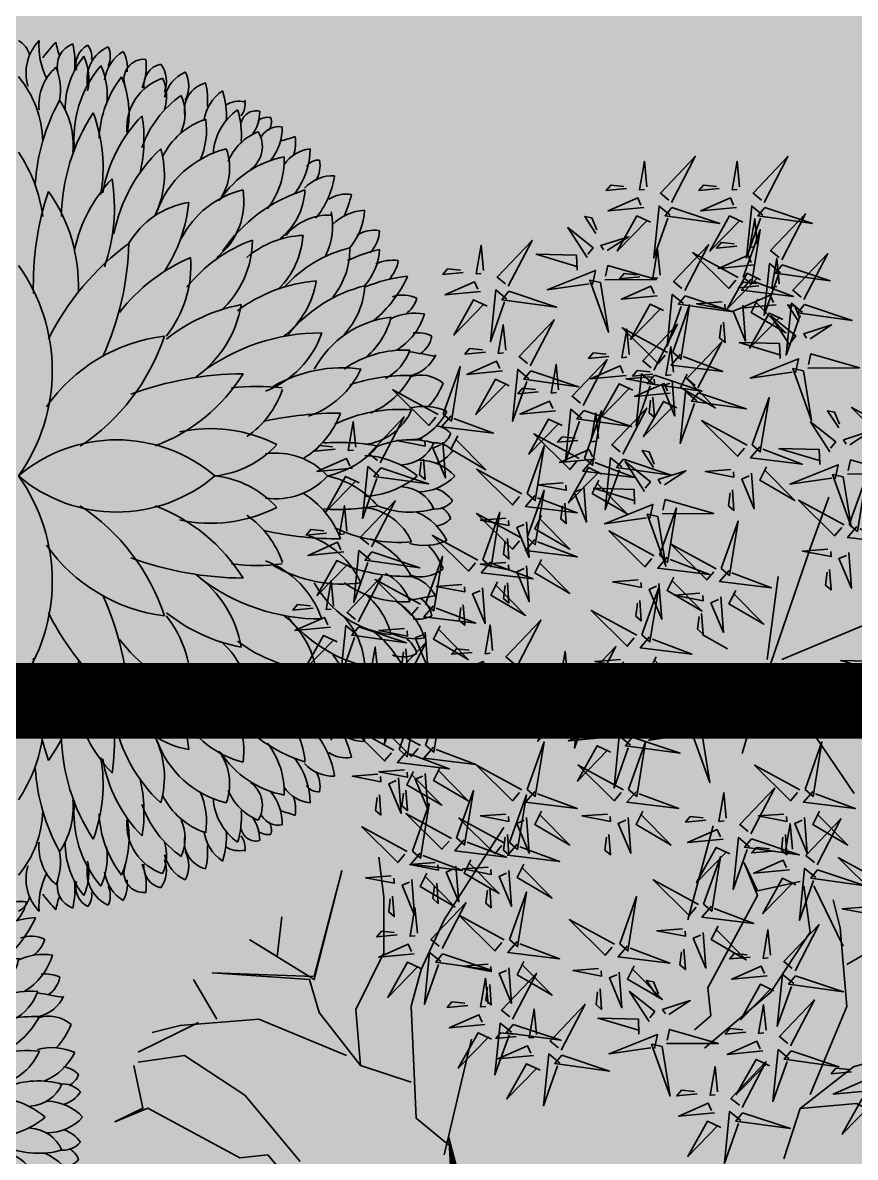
# Model space of a CAD drawing. Header units: millimetres. Extents: x 0 to 59560, y 0 to 21447.
# Drawn here: x 34889 to 35330, y 8940 to 9542 of the extents above; entities that cross this region are included whole.
import ezdxf

# ---------------------------------------------------------------- set-up
doc = ezdxf.new("R2010")
doc.units = ezdxf.units.MM
doc.header["$LTSCALE"] = 150
doc.linetypes.add('DASHED', pattern=[0.75, 0.5, -0.25])
doc.layers.add('ad-Landscape', color=7, linetype='Continuous', lineweight=35, true_color=0x007f00)
doc.layers.add('ad-Landscape 2', color=7, linetype='Continuous', lineweight=35, true_color=0x264c00)
doc.layers.add('ad-Secondary Roof', color=6, linetype='Continuous', true_color=0xff00ff)

# ---------------------------------------------------------------- blocks, each defined once
blk = doc.blocks.new('$ZCDB_AUDIT_GENERATED_84B5')
at = {"layer": 'ad-Landscape'}
blk.add_line((-124.2, -652.6), (-157.7, -842.3), dxfattribs=at)
for points in [[(-1334.9, 362.3), (-1315.1, 320.7), (-1424, 259.8), (-1327.8, 353.7)], [(-1289.2, 342), (-1299.8, 231.9), (-1259.3, 323.3), (-1282.1, 333.4)], [(-1230.9, 288.8), (-1236.9, 225.9), (-1219.6, 240.1), (-1223.8, 280.1)], [(-1166, 102), (-1215.3, 249.6), (-1191.8, 80.7), (-1166, 102)], [(-933.9, 115.6), (-983.2, 263.3), (-959.7, 94.3), (-933.9, 115.6)], [(-1150.2, 100.5), (-1008.3, 174), (-1121.8, 66), (-1143.1, 91.9)], [(-958.2, 110.1), (-929.8, 75.6), (-1090, 59.3), (-966.8, 103)], [(-1357.1, -48), (-1406.5, 99.6), (-1382.9, -69.3), (-1357.1, -48)], [(-1190.3, 96.4), (-1161.9, 61.9), (-1322.1, 45.7), (-1198.9, 89.3)], [(-979.9, 48.7), (-960.1, 7.1), (-1069.1, -53.8), (-972.8, 40.1)], [(-869.9, 38), (-791.3, 30.4), (-880, 15.2), (-878.5, 30.9)], [(-548.2, 43.3), (-554.2, -19.6), (-537, -5.4), (-541.1, 34.7)], [(-1341.4, -49.5), (-1199.5, 24), (-1312.9, -84), (-1334.3, -58.1)], [(-1212, 35.1), (-1192.2, -6.5), (-1301.2, -67.4), (-1204.9, 26.4)], [(-1166.4, 14.8), (-1176.9, -95.3), (-1136.4, -4), (-1159.3, 6.1)], [(-1102, 24.4), (-1023.4, 16.8), (-1112.1, 1.6), (-1110.6, 17.3)], [(-934.3, 28.4), (-944.8, -81.7), (-904.3, 9.6), (-927.2, 19.8)], [(-875.9, -24.9), (-881.9, -87.8), (-864.7, -73.6), (-868.8, -33.5)], [(-718.6, -144.5), (-752.5, -173.6), (-772, -13.7), (-725.8, -136)], [(-1381.4, -53.6), (-1353, -88.1), (-1513.2, -104.3), (-1390.1, -60.7)], [(-1108, -38.5), (-1114, -101.4), (-1096.8, -87.2), (-1100.9, -47.1)], [(-780.4, -124), (-821.5, -144.7), (-884.6, -37), (-788.8, -131.3)], [(-556.7, -87.7), (-536.9, -129.3), (-645.8, -190.1), (-549.6, -96.3)], [(-1403.2, -114.9), (-1383.3, -156.5), (-1492.3, -217.4), (-1396.1, -123.6)], [(-1357.5, -135.2), (-1368, -245.3), (-1327.6, -154), (-1350.4, -143.9)], [(-1293.1, -125.6), (-1214.5, -133.2), (-1303.2, -148.4), (-1301.7, -132.7)], [(-1143.7, -283.2), (-1143, -123.3), (-1099.9, -274), (-1132.7, -280.9)], [(-712.5, -168.7), (-565.9, -116.3), (-734.3, -143.3), (-712.5, -168.7)], [(-799.7, -170.1), (-910, -161.8), (-817.9, -200.4), (-808.2, -177.3)], [(-1299.1, -188.5), (-1305.1, -251.4), (-1287.9, -237.2), (-1292, -197.1)], [(-1053.9, -275.7), (-1010.7, -209.6), (-1038.4, -295.3), (-1051.6, -286.6)], [(-713.7, -184.4), (-637.3, -324.8), (-747.6, -213.6), (-722.2, -191.7)], [(-851.8, -229.5), (-914.8, -224.8), (-900.2, -241.7), (-860.3, -236.8)], [(-788.8, -234.2), (-794.8, -313), (-811.8, -224.6), (-796, -225.8)], [(-1152.3, -296.4), (-1306, -271.7), (-1145.4, -329.2), (-1152.3, -296.4)], [(-841.4, -403.5), (-875.3, -432.7), (-894.8, -272.8), (-848.7, -395.1)], [(-1158.7, -320.6), (-1114.9, -311.4), (-1174.8, -460.8), (-1156.4, -331.5)], [(-903.2, -383.1), (-944.4, -403.7), (-1007.5, -296), (-911.7, -390.3)], [(-1000.9, -310.2), (-948, -344.7), (-952.6, -322.9), (-990, -307.9)], [(-1075.2, -337.2), (-982.6, -397.6), (-1044.7, -319.4), (-1064.3, -334.9)], [(-1114.4, -368.3), (-1068.3, -370), (-1064.9, -494.8), (-1103.4, -366)], [(-835.4, -427.8), (-688.8, -375.4), (-857.2, -402.4), (-835.4, -427.8)], [(-922.6, -429.1), (-1032.9, -420.9), (-940.7, -459.5), (-931.1, -436.4)], [(-836.6, -443.5), (-760.1, -583.9), (-870.5, -472.6), (-845, -450.8)], [(-1179.6, -607.1), (-1229, -459.4), (-1205.5, -628.4), (-1179.6, -607.1)], [(-974.6, -488.6), (-1037.7, -483.9), (-1023.1, -500.8), (-983.1, -495.9)], [(-911.6, -493.3), (-917.6, -572.1), (-934.7, -483.7), (-918.9, -484.8)], [(-1163.9, -608.6), (-1022, -535), (-1135.5, -643.1), (-1156.8, -617.2)], [(-425.4, -669.4), (-466.6, -690.1), (-529.7, -582.4), (-433.9, -676.7)], [(-119.8, -578.6), (-100, -620.2), (-209, -681), (-112.7, -587.2)], [(8.2, -743.4), (-41.2, -595.8), (-17.7, -764.7), (8.2, -743.4)], [(-9.8, -589.2), (68.8, -596.8), (-19.9, -612), (-18.4, -596.3)], [(352.8, -669.4), (311.6, -690.1), (248.5, -582.4), (344.3, -676.7)], [(489.3, -669.4), (448.2, -690.1), (385.1, -582.4), (480.9, -676.7)], [(527.1, -597.7), (464.1, -593), (478.7, -609.9), (518.7, -605)], [(590.2, -602.4), (584.1, -681.2), (567.1, -592.8), (582.9, -593.9)], [(-1204, -612.6), (-1175.5, -647.1), (-1335.8, -663.4), (-1212.6, -619.7)], [(-1084.1, -757), (-1133.4, -609.4), (-1109.9, -778.4), (-1084.1, -757)], [(-827.8, -744.4), (-861.7, -773.6), (-881.2, -613.7), (-835.1, -736)], [(-527.4, -744.4), (-561.3, -773.6), (-580.8, -613.7), (-534.7, -736)], [(-74.2, -598.9), (-84.7, -708.9), (-44.2, -617.6), (-67, -607.5)], [(-889.6, -724), (-930.8, -744.6), (-993.8, -636.9), (-898.1, -731.2)], [(-589.2, -724), (-630.4, -744.6), (-693.5, -636.9), (-597.7, -731.2)], [(-357.5, -714.1), (-210.9, -661.7), (-379.3, -688.7), (-357.5, -714.1)], [(-15.8, -652.1), (-21.8, -715), (-4.6, -700.8), (-8.7, -660.7)], [(420.7, -714.1), (567.3, -661.7), (398.9, -688.7), (420.7, -714.1)], [(557.2, -714.1), (703.8, -661.7), (535.4, -688.7), (557.2, -714.1)], [(-1225.7, -674), (-1205.9, -715.6), (-1314.8, -776.5), (-1218.6, -682.6)], [(-1180, -694.3), (-1190.5, -804.4), (-1150.1, -713.1), (-1172.9, -702.9)], [(-1115.6, -684.7), (-1037, -692.3), (-1125.7, -707.5), (-1124.2, -691.8)], [(-1068.3, -758.6), (-926.4, -685), (-1039.9, -793.1), (-1061.2, -767.2)], [(23.9, -744.9), (165.8, -671.4), (52.3, -779.4), (31, -753.6)], [(346.4, -826.2), (312.4, -855.4), (293, -695.5), (339.1, -817.8)], [(-821.7, -768.6), (-675.1, -716.3), (-843.5, -743.3), (-821.7, -768.6)], [(-444.7, -715.5), (-555, -707.2), (-462.9, -745.8), (-453.2, -722.8)], [(-521.3, -768.6), (-374.8, -716.3), (-543.2, -743.3), (-521.3, -768.6)], [(-358.7, -729.9), (-282.3, -870.2), (-392.6, -759), (-367.2, -737.1)], [(284.5, -805.8), (243.4, -826.4), (180.3, -718.7), (276.1, -813.1)], [(333.5, -715.5), (223.2, -707.2), (315.3, -745.8), (325, -722.8)], [(470, -715.5), (359.7, -707.2), (451.8, -745.8), (461.5, -722.8)], [(419.5, -729.9), (495.9, -870.2), (385.6, -759), (411, -737.1)], [(556, -729.9), (632.4, -870.2), (522.1, -759), (547.5, -737.1)], [(-1108.4, -762.6), (-1079.9, -797.1), (-1240.2, -813.4), (-1117, -769.7)], [(-1121.6, -747.6), (-1127.7, -810.5), (-1110.4, -796.3), (-1114.5, -756.2)], [(-908.9, -770), (-1019.2, -761.8), (-927.1, -800.3), (-917.4, -777.3)], [(-608.6, -770), (-718.8, -761.8), (-626.7, -800.3), (-617.1, -777.3)], [(-496.8, -774.9), (-559.8, -770.2), (-545.3, -787.1), (-505.3, -782.2)], [(-433.8, -779.7), (-439.8, -858.4), (-456.8, -770), (-441.1, -771.2)], [(-16.2, -749), (12.3, -783.5), (-148, -799.7), (-24.8, -756.1)], [(281.4, -774.9), (218.4, -770.2), (232.9, -787.1), (272.9, -782.2)], [(344.4, -779.7), (338.4, -858.4), (321.4, -770), (337.1, -771.2)], [(417.9, -774.9), (354.9, -770.2), (369.5, -787.1), (409.4, -782.2)], [(480.9, -779.7), (474.9, -858.4), (457.9, -770), (473.7, -771.2)], [(-822.9, -784.4), (-746.5, -924.8), (-856.8, -813.5), (-831.4, -791.7)], [(-575.6, -887.6), (-616.8, -908.3), (-679.8, -800.6), (-584, -894.9)], [(-513.8, -908.1), (-547.7, -937.2), (-567.2, -777.3), (-521, -899.6)], [(-522.5, -784.4), (-446.1, -924.8), (-556.4, -813.5), (-531, -791.7)], [(352.4, -850.5), (499, -798.1), (330.6, -825.1), (352.4, -850.5)], [(-1130.1, -824), (-1110.3, -865.6), (-1219.3, -926.5), (-1123, -832.6)], [(-1020.1, -834.7), (-941.4, -842.3), (-1030.2, -857.5), (-1028.7, -841.8)], [(-961, -829.5), (-1024, -824.8), (-1009.5, -841.7), (-969.5, -836.8)], [(-898, -834.2), (-904, -913), (-921, -824.6), (-905.3, -825.7)], [(-865.6, -975.2), (-915, -827.6), (-891.5, -996.5), (-865.6, -975.2)], [(-660.6, -829.5), (-723.6, -824.8), (-709.1, -841.7), (-669.1, -836.8)], [(-597.6, -834.2), (-603.6, -913), (-620.7, -824.6), (-604.9, -825.7)], [(-37.9, -810.4), (-18.1, -852), (-127, -912.8), (-30.8, -819)], [(7.8, -830.7), (-2.8, -940.7), (37.7, -849.4), (14.9, -839.3)], [(72.2, -821), (150.8, -828.6), (62, -843.8), (63.5, -828.1)], [(-1084.5, -844.3), (-1095, -954.4), (-1054.5, -863.1), (-1077.3, -852.9)], [(-227.1, -1003.5), (-261, -1032.7), (-280.5, -872.8), (-234.3, -995)], [(265.2, -851.8), (154.9, -843.6), (247, -882.2), (256.7, -859.1)], [(209.8, -1003.5), (175.9, -1032.7), (156.4, -872.8), (202.6, -995)], [(351.2, -866.2), (427.7, -1006.6), (317.3, -895.4), (342.8, -873.5)], [(-1026.1, -897.6), (-1032.1, -960.5), (-1014.9, -946.3), (-1019, -906.2)], [(-849.9, -976.7), (-708, -903.2), (-821.4, -1011.2), (-842.8, -985.4)], [(-507.7, -932.3), (-361.1, -879.9), (-529.5, -906.9), (-507.7, -932.3)], [(-288.9, -983), (-330, -1003.7), (-393.1, -896), (-297.3, -990.3)], [(148, -983), (106.8, -1003.7), (43.8, -896), (139.5, -990.3)], [(66.1, -883.9), (60.1, -946.8), (77.4, -932.6), (73.3, -892.5)], [(213.1, -911.3), (150.1, -906.6), (164.7, -923.5), (204.7, -918.6)], [(276.1, -916), (270.1, -994.8), (253.1, -906.4), (268.9, -907.6)], [(-616.5, -1023.9), (-657.7, -1044.6), (-720.8, -936.9), (-625, -1031.2)], [(-594.9, -933.7), (-705.2, -925.4), (-613.1, -964), (-603.4, -940.9)], [(-554.7, -1044.4), (-588.6, -1073.6), (-608.1, -913.7), (-562, -1036)], [(-889.9, -980.8), (-861.5, -1015.3), (-1021.7, -1031.5), (-898.6, -987.9)], [(-508.9, -948), (-432.5, -1088.4), (-542.8, -977.2), (-517.4, -955.3)], [(-302.5, -1064.9), (-343.7, -1085.5), (-406.8, -977.8), (-311, -1072.1)], [(-240.7, -1085.3), (-274.6, -1114.5), (-294.1, -954.6), (-248, -1076.9)], [(-221, -1027.7), (-74.4, -975.4), (-242.8, -1002.3), (-221, -1027.7)], [(-60.1, -1097.9), (-109.5, -950.3), (-85.9, -1119.2), (-60.1, -1097.9)], [(215.9, -1027.7), (362.5, -975.4), (194.1, -1002.3), (215.9, -1027.7)], [(715.7, -974.6), (605.5, -966.3), (697.6, -1004.9), (707.3, -981.8)], [(-647, -993.1), (-710, -988.4), (-695.4, -1005.3), (-655.5, -1000.4)], [(-584, -997.8), (-590, -1076.6), (-607, -988.2), (-591.3, -989.4)], [(-548.6, -1068.6), (-402.1, -1016.3), (-570.5, -1043.2), (-548.6, -1068.6)], [(-911.7, -1042.2), (-891.9, -1083.8), (-1000.8, -1144.6), (-904.6, -1050.8)], [(-308.2, -1029.1), (-418.5, -1020.8), (-326.4, -1059.4), (-316.7, -1036.4)], [(-222.2, -1043.5), (-145.8, -1183.9), (-256.1, -1072.6), (-230.7, -1050.8)], [(-44.4, -1099.5), (97.5, -1025.9), (-15.9, -1134), (-37.3, -1108.1)], [(128.7, -1029.1), (18.4, -1020.8), (110.5, -1059.4), (120.2, -1036.4)], [(214.7, -1043.5), (291.1, -1183.9), (180.8, -1072.6), (206.2, -1050.8)], [(376.8, -1193.4), (327.4, -1045.8), (350.9, -1214.7), (376.8, -1193.4)], [(636.2, -1166.1), (586.8, -1018.5), (610.3, -1187.4), (636.2, -1166.1)], [(663.7, -1034), (600.7, -1029.3), (615.2, -1046.2), (655.2, -1041.3)], [(-866, -1062.5), (-876.5, -1172.5), (-836.1, -1081.2), (-858.9, -1071.1)], [(-801.6, -1052.8), (-723, -1060.4), (-811.7, -1075.7), (-810.2, -1059.9)], [(-635.9, -1070), (-746.1, -1061.7), (-654, -1100.3), (-644.4, -1077.3)], [(-549.8, -1084.4), (-473.4, -1224.8), (-583.8, -1113.5), (-558.3, -1091.7)], [(-360.3, -1088.6), (-423.3, -1083.8), (-408.7, -1100.8), (-368.8, -1095.8)], [(-297.3, -1093.3), (-303.3, -1172), (-320.3, -1083.6), (-304.5, -1084.8)], [(-234.6, -1109.5), (-88.1, -1057.2), (-256.5, -1084.1), (-234.6, -1109.5)], [(76.6, -1088.6), (13.6, -1083.8), (28.1, -1100.8), (68.1, -1095.8)], [(144.7, -1234.3), (95.3, -1086.7), (118.8, -1255.6), (144.7, -1234.3)], [(139.6, -1093.3), (133.6, -1172), (116.6, -1083.6), (132.3, -1084.8)], [(-807.6, -1115.7), (-813.6, -1178.6), (-796.4, -1164.4), (-800.5, -1124.4)], [(-321.9, -1110.9), (-432.1, -1102.7), (-340, -1141.2), (-330.3, -1118.2)], [(-84.4, -1103.5), (-56, -1138), (-216.2, -1154.2), (-93.1, -1110.6)], [(392.5, -1194.9), (534.4, -1121.4), (420.9, -1229.4), (399.6, -1203.5)], [(-687.9, -1129.5), (-751, -1124.7), (-736.4, -1141.7), (-696.4, -1136.8)], [(-624.9, -1134.2), (-630.9, -1213), (-648, -1124.6), (-632.2, -1125.7)], [(-235.8, -1125.3), (-159.4, -1265.7), (-269.7, -1154.4), (-244.3, -1132.6)], [(-373.9, -1170.4), (-436.9, -1165.7), (-422.4, -1182.6), (-382.4, -1177.7)], [(-310.9, -1175.1), (-316.9, -1253.9), (-334, -1165.5), (-318.2, -1166.6)], [(-106.2, -1164.9), (-86.3, -1206.5), (-195.3, -1267.4), (-99.1, -1173.5)], [(-60.5, -1185.2), (-71, -1295.3), (-30.6, -1204), (-53.4, -1193.8)], [(3.9, -1175.6), (82.5, -1183.2), (-6.2, -1198.4), (-4.7, -1182.7)], [(160.4, -1235.8), (302.3, -1162.3), (188.8, -1270.3), (167.5, -1244.4)], [(611.8, -1171.7), (640.3, -1206.2), (480.1, -1222.4), (603.2, -1178.8)], [(352.4, -1199), (380.9, -1233.5), (220.7, -1249.7), (343.8, -1206.1)], [(120.3, -1239.9), (148.8, -1274.4), (-11.4, -1290.6), (111.7, -1247)], [(-2.1, -1238.5), (-8.1, -1301.4), (9.1, -1287.1), (5, -1247.1)], [(330.7, -1260.4), (350.5, -1301.9), (241.6, -1362.8), (337.8, -1269)], [(590.1, -1233.1), (609.9, -1274.7), (501, -1335.5), (597.2, -1241.7)], [(635.8, -1253.4), (625.3, -1363.4), (665.7, -1272.1), (642.9, -1262)], [(376.4, -1280.6), (365.9, -1390.7), (406.3, -1299.4), (383.5, -1289.3)], [(440.8, -1271), (519.4, -1278.6), (430.7, -1293.8), (432.2, -1278.1)], [(98.6, -1301.3), (118.4, -1342.9), (9.5, -1403.7), (105.7, -1309.9)], [(144.3, -1321.5), (133.8, -1431.6), (174.2, -1340.3), (151.4, -1330.2)], [(208.7, -1311.9), (287.3, -1319.5), (198.6, -1334.7), (200.1, -1319)], [(694.2, -1306.6), (688.2, -1369.5), (705.4, -1355.3), (701.3, -1315.3)], [(434.8, -1333.9), (428.8, -1396.8), (446, -1382.6), (441.9, -1342.5)], [(202.7, -1374.8), (196.7, -1437.7), (213.9, -1423.5), (209.8, -1383.4)]]:
    blk.add_lwpolyline(points, dxfattribs=at)
at = {"layer": 'ad-Landscape 2'}
for p, q in [((43.5, 73), (278.2, 631.2)), ((-12.4, 39.5), (-247.1, 564.2)), ((-23.6, 61.9), (-370, 296.3)), ((390, 162.3), (546.4, 218.1)), ((32.3, 39.5), (390, 162.3)), ((43.5, 28.4), (300.5, 61.9)), ((-57.1, 6), (-247.1, -49.8)), ((-12.4, -16.3), (-113, -440.5)), ((77, -94.4), (121.7, -172.6)), ((-470.6, -139.1), (-761.2, -217.2))]:
    blk.add_line(p, q, dxfattribs=at)
for points in [[(-52.8, 429.4), (-9, 438.6), (-69, 289.1), (-50.5, 418.5)], [(455.6, 305.5), (421.7, 276.4), (402.2, 436.3), (448.3, 314)], [(617.5, 275.9), (618.2, 435.7), (661.3, 285.1), (628.5, 278.2)], [(747.2, 429.2), (823.6, 288.8), (713.3, 400), (738.7, 421.9)], [(-645.4, 388.3), (-569, 247.9), (-679.3, 359.1), (-653.9, 381)], [(-8.5, 381.7), (37.5, 380), (40.9, 255.2), (2.4, 384)], [(-720.5, 338.5), (-726.5, 259.7), (-743.5, 348.1), (-727.8, 346.9)], [(-606.2, 183.8), (-655.6, 331.4), (-632, 162.5), (-606.2, 183.8)], [(461.7, 281.3), (608.2, 333.7), (439.8, 306.7), (461.7, 281.3)], [(707.3, 283.4), (750.5, 349.5), (722.8, 263.8), (709.6, 272.4)], [(-363.6, 169.2), (-397.5, 140), (-417, 299.9), (-370.9, 177.6)], [(374.4, 279.9), (264.1, 288.2), (356.3, 249.6), (365.9, 272.6)], [(608.9, 262.7), (455.2, 287.4), (615.8, 229.9), (608.9, 262.7)], [(945.2, 153.2), (945.8, 313), (988.9, 162.4), (956.1, 155.5)], [(1141.3, 142.9), (1092, 290.5), (1115.5, 121.6), (1141.3, 142.9)], [(-590.5, 182.3), (-448.6, 255.9), (-562, 147.8), (-583.4, 173.7)], [(-425.4, 189.6), (-466.6, 169), (-529.7, 276.7), (-433.9, 182.4)], [(460.4, 265.6), (536.9, 125.2), (426.5, 236.4), (452, 258.3)], [(602.5, 238.5), (646.3, 247.7), (586.3, 98.2), (604.8, 227.6)], [(760.2, 248.9), (813.2, 214.4), (808.6, 236.2), (771.2, 251.2)], [(322.4, 220.5), (259.3, 225.2), (273.9, 208.3), (313.9, 213.2)], [(385.4, 215.7), (379.4, 137), (362.3, 225.4), (378.1, 224.2)], [(686, 221.8), (778.6, 161.5), (716.5, 239.7), (696.9, 224.1)], [(1035, 160.6), (1078.2, 226.8), (1050.5, 141.1), (1037.3, 149.7)], [(1157.1, 141.4), (1299, 214.9), (1185.5, 106.9), (1164.2, 132.8)], [(1264.2, 74.7), (1214.8, 222.3), (1238.4, 53.4), (1264.2, 74.7)], [(-918.2, 114.1), (-776.2, 187.7), (-889.7, 79.6), (-911, 105.5)], [(-630.5, 178.2), (-602.1, 143.7), (-762.3, 127.5), (-639.2, 171.1)], [(-357.5, 145), (-210.9, 197.3), (-379.3, 170.3), (-357.5, 145)], [(646.8, 190.8), (692.9, 189.1), (696.3, 64.3), (657.8, 193.1)], [(-444.7, 143.6), (-555, 151.8), (-462.9, 113.3), (-453.2, 136.3)], [(936.5, 139.9), (782.9, 164.7), (943.4, 107.2), (936.5, 139.9)], [(1279.9, 73.2), (1421.8, 146.8), (1308.4, 38.7), (1287, 64.6)], [(1441.7, 20.2), (1392.3, 167.8), (1415.9, -1.1), (1441.7, 20.2)], [(-652.3, 116.9), (-632.5, 75.3), (-741.4, 14.4), (-645.2, 108.2)], [(-510.6, -20.7), (-560, 126.9), (-536.5, -42), (-510.6, -20.7)], [(-542.2, 106.2), (-463.6, 98.6), (-552.3, 83.4), (-550.8, 99.1)], [(-358.7, 129.2), (-282.3, -11.2), (-392.6, 100.1), (-367.2, 121.9)], [(639.5, 26), (598.3, 5.3), (535.3, 113), (631, 18.7)], [(701.3, 5.5), (667.4, -23.6), (647.9, 136.3), (694, 14)], [(930.2, 115.8), (973.9, 125), (914, -24.5), (932.5, 104.9)], [(1117, 137.3), (1145.4, 102.8), (985.2, 86.6), (1108.4, 130.2)], [(1013.6, 99.1), (1106.3, 38.8), (1044.2, 116.9), (1024.6, 101.4)], [(1087.9, 126.1), (1140.9, 91.6), (1136.3, 113.5), (1098.9, 128.4)], [(1220.1, -21.7), (1186.2, -50.9), (1166.7, 109), (1212.8, -13.3)], [(-606.6, 96.6), (-617.1, -13.5), (-576.7, 77.8), (-599.5, 88)], [(-496.8, 84.1), (-559.8, 88.8), (-545.3, 71.9), (-505.3, 76.8)], [(-433.8, 79.4), (-439.8, 0.6), (-456.8, 89), (-441.1, 87.9)], [(974.5, 68.1), (1020.5, 66.3), (1023.9, -58.4), (985.4, 70.4)], [(1095.3, 76), (1115.1, 34.4), (1006.1, -26.5), (1102.4, 67.3)], [(1158.3, -1.3), (1117.1, -21.9), (1054.1, 85.8), (1149.8, -8.5)], [(1457.4, 18.7), (1599.3, 92.2), (1485.9, -15.8), (1464.5, 10)], [(-494.9, -22.2), (-353, 51.3), (-466.5, -56.7), (-487.8, -30.9)], [(319, -89.9), (285.1, -119.1), (265.6, 40.8), (311.8, -81.4)], [(1239.9, 69.2), (1268.3, 34.7), (1108.1, 18.4), (1231.3, 62.1)], [(1140.9, 55.7), (1130.4, -54.4), (1170.9, 36.9), (1148, 47)], [(1205.3, 65.3), (1283.9, 57.7), (1195.2, 42.5), (1196.7, 58.2)], [(257.2, -69.4), (216.1, -90.1), (153, 17.6), (248.8, -76.7)], [(707.4, -18.7), (854, 33.7), (685.6, 6.7), (707.4, -18.7)], [(1218.1, 7.8), (1238, -33.8), (1129, -94.7), (1225.2, -0.8)], [(1199.3, 2.4), (1193.3, -60.5), (1210.5, -46.3), (1206.4, -6.2)], [(1226.2, -46), (1372.8, 6.4), (1204.4, -20.6), (1226.2, -46)], [(1417.4, 14.6), (1445.8, -19.9), (1285.6, -36.1), (1408.7, 7.5)], [(-535, -26.3), (-506.5, -60.8), (-666.8, -77), (-543.6, -33.4)], [(-174.3, -160.5), (-173.7, -0.6), (-130.6, -151.3), (-163.4, -158.2)], [(620.2, -20.1), (509.9, -11.8), (602, -50.4), (611.7, -27.3)], [(706.2, -34.4), (782.6, -174.8), (672.3, -63.6), (697.7, -41.7)], [(1263.8, -12.5), (1253.3, -122.6), (1293.7, -31.3), (1270.9, -21.1)], [(1328.2, -2.9), (1406.8, -10.5), (1318.1, -25.7), (1319.6, -10)], [(325.1, -114.1), (471.7, -61.8), (303.3, -88.7), (325.1, -114.1)], [(868.3, -184.3), (818.9, -36.7), (842.4, -205.6), (868.3, -184.3)], [(1139, -47.3), (1028.7, -39.1), (1120.8, -77.6), (1130.5, -54.6)], [(1225, -61.7), (1301.4, -202.1), (1191.1, -90.8), (1216.5, -69)], [(1395.6, -46.8), (1415.5, -88.4), (1306.5, -149.2), (1402.7, -55.4)], [(1322.2, -65.8), (1316.2, -128.7), (1333.4, -114.5), (1329.3, -74.4)], [(1441.3, -67.1), (1430.8, -177.1), (1471.2, -85.8), (1448.4, -75.7)], [(1505.7, -57.4), (1584.3, -65), (1495.6, -80.2), (1497.1, -64.5)], [(-446.7, -98.3), (-368, -105.9), (-456.8, -121.2), (-455.3, -105.4)], [(-84.5, -153), (-41.3, -86.9), (-69, -172.5), (-82.2, -163.9)], [(568.1, -79.5), (505.1, -74.8), (519.6, -91.7), (559.6, -86.8)], [(631.1, -84.2), (625.1, -163), (608.1, -74.6), (623.8, -75.8)], [(1086.9, -106.8), (1023.9, -102.1), (1038.4, -119), (1078.4, -114.1)], [(1168.6, -225.3), (1119.3, -77.6), (1142.8, -246.6), (1168.6, -225.3)], [(1149.9, -111.5), (1143.9, -190.3), (1126.9, -101.9), (1142.6, -103)], [(-511, -108), (-521.6, -218), (-481.1, -126.7), (-503.9, -116.6)], [(237.9, -115.5), (127.6, -107.2), (219.7, -145.8), (229.4, -122.8)], [(323.9, -129.9), (400.4, -270.3), (290, -159), (315.4, -137.2)], [(494.6, -296.8), (495.3, -137), (538.4, -287.6), (505.6, -294.5)], [(926.2, -219.4), (885, -240.1), (822, -132.4), (917.7, -226.7)], [(884, -185.9), (1025.9, -112.3), (912.4, -220.4), (891.1, -194.5)], [(988, -239.9), (954.1, -269), (934.6, -109.2), (980.8, -231.4)], [(1441.7, -266.2), (1392.3, -118.6), (1415.9, -287.5), (1441.7, -266.2)], [(1499.7, -120.3), (1493.7, -183.2), (1510.9, -169), (1506.8, -128.9)], [(-452.7, -161.2), (-458.7, -224.1), (-441.4, -209.9), (-445.5, -169.8)], [(-183, -173.7), (-336.7, -149), (-176.1, -206.5), (-183, -173.7)], [(185.8, -175), (122.8, -170.2), (137.4, -187.2), (177.4, -182.3)], [(298.2, -260.3), (257, -281), (193.9, -173.3), (289.7, -267.6)], [(248.8, -179.7), (242.8, -258.4), (225.8, -170), (241.6, -171.2)], [(360, -280.8), (326.1, -310), (306.6, -150.1), (352.7, -272.3)], [(922.9, -320.7), (873.5, -173.1), (897.1, -342), (922.9, -320.7)], [(1184.4, -226.8), (1326.3, -153.2), (1212.8, -261.3), (1191.5, -235.4)], [(-189.3, -197.8), (-145.6, -188.6), (-205.5, -338.1), (-187, -208.8)], [(-105.9, -214.5), (-13.2, -274.9), (-75.4, -196.7), (-94.9, -212.2)], [(-31.6, -187.5), (21.3, -222), (16.7, -200.1), (-20.7, -185.2)], [(114.3, -335.4), (80.4, -364.5), (60.9, -204.6), (107, -326.9)], [(843.9, -189.9), (872.4, -224.4), (712.1, -240.6), (835.3, -197)], [(1457.4, -267.7), (1599.3, -194.1), (1485.9, -302.2), (1464.5, -276.3)], [(-363.6, -376.3), (-397.5, -405.4), (-417, -245.5), (-370.9, -367.8)], [(-196.6, -388.9), (-246, -241.3), (-222.5, -410.2), (-196.6, -388.9)], [(-145, -245.6), (-99, -247.3), (-95.6, -372), (-134.1, -243.3)], [(52.5, -314.9), (11.3, -335.6), (-51.8, -227.9), (44, -322.2)], [(584.4, -289.3), (627.6, -223.2), (600, -308.9), (586.7, -300.3)], [(994.1, -264.1), (1140.7, -211.8), (972.3, -238.7), (994.1, -264.1)], [(1144.3, -230.8), (1172.7, -265.3), (1012.5, -281.6), (1135.7, -237.9)], [(-425.4, -355.8), (-466.6, -376.5), (-529.7, -268.8), (-433.9, -363.1)], [(366.1, -305), (512.7, -252.7), (344.3, -279.6), (366.1, -305)], [(663.5, -416.2), (614.1, -268.5), (637.6, -437.5), (663.5, -416.2)], [(822.2, -251.3), (842, -292.9), (733.1, -353.8), (829.3, -259.9)], [(906.9, -265.5), (796.6, -257.2), (888.7, -295.8), (898.4, -272.8)], [(867.9, -271.6), (857.4, -381.7), (897.8, -290.4), (875, -280.2)], [(932.3, -262), (1010.9, -269.6), (922.2, -284.8), (923.7, -269.1)], [(938.6, -322.2), (1080.5, -248.7), (967.1, -356.7), (945.7, -330.8)], [(992.9, -279.9), (1069.3, -420.3), (959, -309), (984.4, -287.2)], [(1417.4, -271.7), (1445.8, -306.2), (1285.6, -322.5), (1408.7, -278.8)], [(120.3, -359.6), (266.9, -307.2), (98.5, -334.2), (120.3, -359.6)], [(278.8, -306.4), (168.6, -298.1), (260.7, -336.7), (270.4, -313.7)], [(486, -310), (332.3, -285.3), (492.9, -342.8), (486, -310)], [(1122.6, -292.2), (1142.4, -333.8), (1033.4, -394.7), (1129.7, -300.8)], [(1168.2, -312.5), (1157.7, -422.6), (1198.2, -331.3), (1175.3, -321.1)], [(1218.2, -474.1), (1218.9, -314.2), (1262, -464.9), (1229.2, -471.8)], [(1232.6, -302.9), (1311.2, -310.5), (1222.5, -325.7), (1224, -310)], [(-357.5, -400.5), (-210.9, -348.1), (-379.3, -375.1), (-357.5, -400.5)], [(-180.9, -390.4), (-39, -316.9), (-152.5, -424.9), (-173.8, -399)], [(364.9, -320.8), (441.3, -461.2), (331, -349.9), (356.4, -328.1)], [(479.7, -334.2), (523.4, -325), (463.5, -474.5), (482, -345.1)], [(563.1, -350.9), (655.8, -411.2), (593.6, -333), (574, -348.6)], [(637.4, -323.8), (690.3, -358.3), (685.7, -336.5), (648.3, -321.5)], [(679.2, -417.7), (821.1, -344.1), (707.7, -452.2), (686.3, -426.3)], [(898.6, -326.3), (927, -360.8), (766.8, -377), (889.9, -333.4)], [(854.8, -325), (791.8, -320.2), (806.4, -337.2), (846.3, -332.2)], [(917.8, -329.7), (911.8, -408.4), (894.8, -320), (910.5, -321.2)], [(926.3, -324.9), (920.3, -387.8), (937.5, -373.5), (933.4, -333.5)], [(1395.6, -333.1), (1415.5, -374.7), (1306.5, -435.6), (1402.7, -341.7)], [(1505.7, -343.8), (1584.3, -351.4), (1495.6, -366.6), (1497.1, -350.9)], [(-73.8, -511.6), (-123.1, -364), (-99.6, -532.9), (-73.8, -511.6)], [(33.1, -361), (-77.2, -352.7), (14.9, -391.3), (24.6, -368.2)], [(119.1, -375.3), (195.6, -515.7), (85.2, -404.5), (110.7, -382.6)], [(226.8, -365.9), (163.8, -361.1), (178.3, -378.1), (218.3, -373.2)], [(289.8, -370.6), (283.8, -449.3), (266.8, -360.9), (282.5, -362.1)], [(524, -381.9), (570, -383.6), (573.4, -508.4), (534.9, -379.6)], [(660.4, -512.6), (626.5, -541.8), (607, -381.9), (653.1, -504.2)], [(1226.6, -365.8), (1220.6, -428.7), (1237.8, -414.5), (1233.7, -374.4)], [(1441.3, -353.4), (1430.8, -463.5), (1471.2, -372.2), (1448.4, -362)], [(-444.7, -401.9), (-555, -393.6), (-462.9, -432.2), (-453.2, -409.1)], [(-358.7, -416.2), (-282.3, -556.6), (-392.6, -445.4), (-367.2, -423.5)], [(-221, -394.5), (-192.5, -429), (-352.8, -445.2), (-229.6, -401.6)], [(-19, -420.4), (-82, -415.7), (-67.4, -432.6), (-27.4, -427.7)], [(44, -425.1), (38, -503.9), (21, -415.5), (36.8, -416.7)], [(598.6, -492.1), (557.4, -512.8), (494.3, -405.1), (590.1, -499.4)], [(813.7, -538.9), (764.3, -391.3), (787.8, -560.2), (813.7, -538.9)], [(876.8, -387.7), (896.6, -429.3), (787.7, -490.1), (883.9, -396.3)], [(922.5, -407.9), (912, -518), (952.4, -426.7), (929.6, -416.6)], [(986.9, -398.3), (1065.5, -405.9), (976.8, -421.1), (978.3, -405.4)], [(1308, -466.6), (1351.2, -400.5), (1323.6, -486.2), (1310.3, -477.5)], [(1499.7, -406.7), (1493.7, -469.6), (1510.9, -455.4), (1506.8, -415.3)], [(-242.7, -455.8), (-222.9, -497.4), (-331.8, -558.3), (-235.6, -464.5)], [(-58, -513.1), (83.9, -439.6), (-29.6, -547.6), (-50.9, -521.7)], [(639.2, -421.7), (667.6, -456.2), (507.4, -472.5), (630.5, -428.8)], [(-496.8, -461.3), (-559.8, -456.6), (-545.3, -473.5), (-505.3, -468.6)], [(-433.8, -466), (-439.8, -544.8), (-456.8, -456.4), (-441.1, -457.6)], [(-197, -476.1), (-207.5, -586.2), (-167.1, -494.9), (-189.9, -484.8)], [(-132.6, -466.5), (-54, -474.1), (-142.8, -489.3), (-141.3, -473.6)], [(617.4, -483.1), (637.2, -524.7), (528.3, -585.6), (624.5, -491.7)], [(666.4, -536.8), (813, -484.5), (644.6, -511.4), (666.4, -536.8)], [(829.4, -540.4), (971.3, -466.8), (857.8, -574.9), (836.5, -549)], [(980.9, -461.2), (974.9, -524.1), (992.1, -509.9), (988, -469.8)], [(1209.6, -487.3), (1055.9, -462.6), (1216.5, -520.1), (1209.6, -487.3)], [(-98.1, -517.2), (-69.7, -551.7), (-229.9, -567.9), (-106.7, -524.3)], [(663.1, -503.4), (652.6, -613.5), (693, -522.2), (670.2, -512)], [(727.5, -493.8), (806.1, -501.4), (717.4, -516.6), (718.9, -500.9)], [(1203.3, -511.5), (1247, -502.3), (1187.1, -651.7), (1205.5, -522.4)], [(1286.7, -528.1), (1379.3, -588.5), (1317.2, -510.3), (1297.6, -525.8)], [(1361, -501.1), (1413.9, -535.6), (1409.3, -513.8), (1371.9, -498.8)], [(-363.6, -689.9), (-397.5, -719), (-417, -559.2), (-370.9, -681.4)], [(-138.6, -529.4), (-144.7, -592.3), (-127.4, -578.1), (-131.5, -538)], [(414.6, -689.9), (380.7, -719), (361.2, -559.2), (407.3, -681.4)], [(579.2, -538.2), (468.9, -529.9), (561.1, -568.5), (570.7, -545.5)], [(551.1, -689.9), (517.2, -719), (497.7, -559.2), (543.9, -681.4)], [(665.2, -552.6), (741.7, -693), (631.3, -581.7), (656.8, -559.9)], [(789.3, -544.5), (817.8, -578.9), (657.5, -595.2), (780.7, -551.6)], [(721.5, -556.7), (715.5, -619.6), (732.7, -605.4), (728.6, -565.3)], [(936.5, -702.5), (887.2, -554.9), (910.7, -723.8), (936.5, -702.5)], [(1247.5, -559.2), (1293.6, -560.9), (1297, -685.7), (1258.5, -556.9)], [(767.6, -605.8), (787.4, -647.4), (678.5, -708.3), (774.7, -614.5)], [(813.3, -626.1), (802.7, -736.2), (843.2, -644.9), (820.4, -634.7)], [(877.7, -616.5), (956.3, -624.1), (867.5, -639.3), (869, -623.6)], [(952.3, -704), (1094.2, -630.5), (980.7, -738.5), (959.4, -712.7)], [(1182.3, -770.7), (1132.9, -623.1), (1156.5, -792), (1182.3, -770.7)], [(871.6, -679.4), (865.6, -742.3), (882.9, -728.1), (878.8, -688)], [(1198, -772.2), (1339.9, -698.7), (1226.5, -806.7), (1205.1, -780.8)], [(912.2, -708.1), (940.6, -742.6), (780.4, -758.8), (903.6, -715.2)], [(890.5, -769.5), (910.3, -811.1), (801.3, -871.9), (897.6, -778.1)], [(936.1, -789.8), (925.6, -899.8), (966.1, -808.5), (943.2, -798.4)], [(1000.5, -780.1), (1079.1, -787.7), (990.4, -802.9), (991.9, -787.2)], [(1158, -776.3), (1186.4, -810.8), (1026.2, -827), (1149.3, -783.4)], [(735.1, -928.5), (693.9, -949.2), (630.8, -841.5), (726.6, -935.8)], [(796.9, -949), (763, -978.1), (743.5, -818.2), (789.6, -940.5)], [(1136.2, -837.6), (1156, -879.2), (1047.1, -940.1), (1143.3, -846.3)], [(994.5, -843), (988.5, -905.9), (1005.7, -891.7), (1001.6, -851.6)], [(1181.9, -857.9), (1171.4, -968), (1211.8, -876.7), (1189, -866.6)], [(1246.3, -848.3), (1324.9, -855.9), (1236.2, -871.1), (1237.7, -855.4)], [(1240.3, -911.2), (1234.3, -974.1), (1251.5, -959.9), (1247.4, -919.8)], [(803, -973.2), (949.5, -920.8), (781.1, -947.8), (803, -973.2)], [(801.8, -988.9), (878.2, -1129.3), (767.9, -1018.1), (793.3, -996.2)], [(726.7, -1038.7), (720.7, -1117.5), (703.7, -1029.1), (719.4, -1030.3)], [(651.9, -1167.6), (793.8, -1094.1), (680.3, -1202.1), (659, -1176.3)], [(700.2, -1243.7), (778.8, -1251.3), (690.1, -1266.6), (691.6, -1250.8)]]:
    blk.add_lwpolyline(points, dxfattribs=at)
blk = doc.blocks.new('$ZCDB_AUDIT_GENERATED_8766')
at = {"layer": 'ad-Landscape'}
for centre, radius, start, end in [((-0.266, 4.046), 0.225, 130.8443, 173.759), ((-0.491, 4.017), 0.214, 30.4156, 68.83), ((-0.096, 4.063), 0.227, 130.9335, 187.2728), ((-0.414, 3.981), 0.305, 17.0973, 56.395), ((0.323, 3.905), 0.477, 132.7387, 179.5624), ((-0.641, 3.924), 0.342, 140.1793, 198.6746), ((-1.18, 3.454), 0.743, 47.0323, 68.1406), ((-0.143, 3.955), 0.535, 155.1905, 195.2068), ((-0.906, 3.641), 0.606, 24.0272, 62.7305), ((-1.053, 3.888), 0.343, 154.8223, 186.1053), ((-1.415, 3.77), 0.269, 35.0422, 78.9599), ((5.866, 2.673), 7.168, 168.7597, 170.8333), ((-1.327, 3.744), 0.358, 14.3796, 65.6782), ((0.485, 3.825), 0.838, 164.1327, 202.2774), ((-0.466, 3.725), 0.359, 3.0513, 66.2944), ((-1.452, 3.751), 0.311, 153.8191, 198.7871), ((-1.821, 3.599), 0.302, 36.3212, 72.6008), ((-1.034, 3.87), 0.552, 170.4856, 205.4529), ((-1.759, 3.363), 0.625, 31.2577, 73.0883), ((0.672, 3.334), 0.873, 140.3941, 176.9962), ((-2.444, 2.7), 1.205, 39.6176, 65.5256), ((-0.466, 3.951), 1.488, 185.9725, 202.7074), ((-0.211, 3.764), 1.016, 176.9811, 215.1502), ((-1.383, 3.356), 0.488, 27.4375, 71.1826), ((0.785, 3.797), 1.765, 178.7548, 198.6115), ((-1.37, 3.11), 0.824, 23.2196, 61.7797), ((0.81, 3.717), 1.458, 175.3381, 205.5558), ((-0.873, 3.314), 0.57, 6.6723, 66.2687), ((-1.692, 3.651), 0.41, 172.3277, 203.6108), ((-2.158, 3.355), 0.356, 46.8629, 80.3692), ((-1.724, 2.922), 0.735, 40.3866, 76.092), ((-0.579, 3.745), 0.974, 186.4669, 241.6556), ((-2.106, 3.468), 0.289, 169.0778, 214.6406), ((-2.403, 3.194), 0.329, 46.2451, 87.6854), ((-2.239, 2.943), 0.581, 48.3364, 86.6749), ((-0.915, 3.796), 1.32, 191.9389, 206.2186), ((1.74, 3.125), 2.067, 169.3214, 184.0479), ((-0.876, 2.829), 0.895, 11.9619, 49.2113), ((-2.622, 2.757), 0.621, 49.7759, 86.9333), ((-2.128, 3.396), 0.461, 182.3648, 225.5832), ((-0.488, 3.723), 1.408, 194.0868, 230.7518), ((-1.896, 2.617), 0.764, 47.3855, 86.8116), ((0.295, 3.161), 1.349, 172.2305, 210.013), ((-1.405, 2.554), 0.868, 18.6878, 65.2839), ((-2.458, 3.195), 0.289, 169.0778, 214.6406), ((-3.046, 2.005), 1.281, 66.1435, 76.2848), ((-1.014, 3.524), 1.242, 193.527, 228.3981), ((-2.208, 2.504), 0.73, 50.8151, 91.0506), ((2.889, 3.142), 3.502, 179.9824, 192.0052), ((-0.914, 2.323), 0.874, 31.4049, 69.8192), ((-3.055, 2.232), 0.863, 51.0238, 81.3872), ((-2.554, 3.07), 0.372, 177.6019, 227.961), ((-2.436, 2.424), 0.643, 63.0761, 102.3855), ((-1.999, 3.032), 0.544, 178.2486, 230.6804), ((0.453, 2.514), 0.676, 132.165, 188.6083), ((-3.025, 2.67), 0.274, 57.9754, 101.2662), ((-2.929, 2.933), 0.15, 177.4703, 233.8096), ((-0.442, 3.021), 1.463, 184.5397, 217.072), ((-2.026, 2.069), 0.846, 38.4928, 81.4291), ((0.542, 2.951), 1.936, 179.7315, 217.4115), ((-1.697, 2.079), 0.932, 21.0147, 71.0085), ((-2.833, 2.887), 0.356, 186.207, 235.7181), ((-3.205, 2.09), 0.759, 53.8433, 88.585), ((-2.813, 2.152), 0.645, 39.1564, 87.7817), ((-1.329, 3.259), 1.53, 197.5905, 235.7456), ((-2.402, 1.959), 0.821, 45.1229, 85.9267), ((-1.447, 2.814), 0.898, 182.3009, 220.5076), ((-3.255, 2.307), 0.399, 70.941, 97.7273), ((-4.711, 2.181), 1.496, 14.5537, 20.4136), ((-3.218, 2.537), 0.186, 168.2362, 240.9945), ((-3.387, 2.087), 0.488, 50.8294, 91.5989), ((-2.167, 2.776), 0.96, 190.8581, 236.5506), ((-3.088, 1.801), 0.795, 52.4719, 91.5519), ((1.11, 2.329), 1.983, 172.8697, 187.1303), ((-1.144, 1.7), 0.928, 34.9166, 71.0505), ((-3.325, 2.438), 0.17, 170.7137, 216.2765), ((-3.454, 2.302), 0.168, 59.8902, 103.1809), ((0.973, 1.875), 1.434, 153.1598, 192.1138), ((-0.947, 1.818), 0.953, 6.2214, 47.7369), ((-3.41, 2.32), 0.148, 166.0967, 261.703), ((-3.547, 1.977), 0.379, 53.8191, 90.9542), ((-3.21, 2.109), 0.273, 35.3989, 122.1552), ((-2.867, 2.536), 0.525, 201.8257, 248.0281), ((-3.623, 2.031), 0.183, 51.1425, 102.0713), ((-2.301, 1.358), 0.927, 41.7393, 89.8284), ((-0.957, 2.767), 1.425, 199.7331, 231.7721), ((-3.413, 2.155), 0.239, 166.7548, 212.3176), ((-3.324, 1.386), 0.793, 85.5663, 108.0123), ((-3.104, 2.475), 0.573, 215.7635, 266.3734), ((-2.675, 1.508), 0.695, 38.2825, 99.3433), ((-1.894, 2.412), 0.921, 193.6684, 242.8823), ((-1.856, 1.09), 1.102, 36.0391, 80.2682), ((-0.013, 2.499), 1.688, 191.0285, 218.5633), ((-1.892, 0.74), 1.708, 20.4746, 58.3718), ((2.262, 2.222), 3.258, 180.4864, 200.1425), ((-3.508, 1.218), 0.814, 86.7638, 107.5222), ((-3.394, 2.243), 0.437, 214.7848, 261.073), ((-3.002, 1.519), 0.544, 53.779, 109.798), ((-2.259, 2.257), 0.955, 193.7428, 250.7401), ((1.124, 0.963), 1.476, 139.5678, 220.4322), ((-3.646, 0.97), 0.879, 87.0026, 102.0734), ((-3.566, 1.894), 0.271, 193.6546, 282.449), ((-3.37, 1.133), 0.705, 65.6035, 98.753), ((-2.789, 2.062), 0.727, 198.6708, 243.797), ((-3.799, 1.387), 0.279, 60.3623, 119.6377), ((-2.813, 0.17), 1.503, 56.8668, 84.3747), ((-1.841, 1.801), 0.836, 189.3048, 239.3197), ((-2.053, 0.575), 1.111, 51.6498, 93.9516), ((-0.504, 2.388), 1.772, 203.4099, 232.0446), ((-3.602, 1.788), 0.37, 205.3637, 256.0362), ((-3.531, 1.186), 0.443, 66.5632, 113.4368), ((-2.872, 2.169), 1.015, 214.6416, 251.0624), ((-3.843, 1.163), 0.285, 68.3546, 126.7162), ((-3.699, 1.02), 0.428, 72.4107, 114.4025), ((-3.806, 1.439), 0.213, 192.8534, 276.0686), ((-3.393, 1.57), 0.508, 198.3657, 274.3629), ((-2.935, 0.536), 0.892, 63.9188, 106.3599), ((-2.07, 2.438), 1.53, 223.1553, 259.12), ((0.278, 1.632), 1.654, 187.071, 234.8541), ((-2.005, -0.521), 2.052, 33.3645, 71.7788), ((-3.867, 1.227), 0.193, 174.1867, 290.596), ((-3.99, 0.707), 0.544, 67.6458, 97.2834), ((-3.278, -0.198), 1.427, 76.9569, 99.2549), ((-2.521, 2.218), 1.411, 225.5947, 260.3414), ((-3.983, 0.753), 0.314, 81.5933, 119.1651), ((-3.806, 1.227), 0.386, 211.1509, 261.8872), ((-3.529, 0.17), 0.914, 78.0173, 113.3144), ((-3.242, 1.855), 1.065, 232.5105, 267.2521), ((-0.182, 2.617), 2.589, 216.3709, 243.6204), ((-2.355, -1.807), 2.891, 65.6741, 88.2579), ((-4.09, 0.665), 0.235, 66.9546, 113.0454), ((-2.612, -0.83), 1.771, 71.0687, 99.21), ((-1.914, 1.938), 1.415, 226.1223, 258.1088), ((-3.864, 1.022), 0.348, 203.9184, 280.7874), ((-3.715, 0.193), 0.678, 81.5557, 114.7052), ((-3.288, 1.64), 1.093, 229.5217, 276.1719), ((-3.006, -0.698), 1.529, 80.073, 110.392), ((-4.09, 0.554), 0.166, 79.3544, 130.2832), ((-4.007, 0.779), 0.214, 207.1935, 284.6897), ((-3.868, 0.167), 0.526, 77.3912, 114.963), ((-2.506, 2.298), 1.873, 236.553, 269.3505), ((-4.021, -0.331), 0.887, 85.5415, 102.4704), ((-3.58, 1.265), 0.803, 230.6141, 270.7898), ((-1.853, -0.999), 1.59, 87.8069, 125.3426), ((-3.99, 0.621), 0.238, 201.2281, 283.0029), ((-3.234, -0.221), 0.76, 84.1206, 124.2254), ((-3.761, -0.151), 0.567, 79.894, 113.0436)]:
    blk.add_arc(centre, radius, start, end, dxfattribs=at)
at = {"layer": 'ad-Landscape 2'}
for centre, radius, start, end in [((-0.323, 3.905), 0.477, 0.4376, 47.2613), ((0.414, 3.981), 0.305, 123.605, 162.9027), ((0.096, 4.063), 0.227, 352.7272, 49.0665), ((0.491, 4.017), 0.214, 111.17, 149.5844), ((0.266, 4.046), 0.225, 6.241, 49.1557), ((0.906, 3.641), 0.606, 117.2695, 155.9728), ((0.143, 3.955), 0.535, 344.7932, 24.8095), ((1.18, 3.454), 0.743, 111.8594, 132.9677), ((0.641, 3.924), 0.342, 341.3254, 39.8207), ((0.466, 3.725), 0.359, 113.7056, 176.9487), ((-0.485, 3.825), 0.838, 337.7226, 15.8673), ((1.327, 3.744), 0.358, 114.3218, 165.6204), ((-5.866, 2.673), 7.168, 9.1667, 11.2403), ((1.415, 3.77), 0.269, 101.0401, 144.9578), ((1.053, 3.888), 0.343, 353.8947, 25.1777), ((-0.672, 3.334), 0.873, 3.0038, 39.6059), ((1.759, 3.363), 0.625, 106.9117, 148.7423), ((1.034, 3.87), 0.552, 334.5471, 9.5144), ((1.821, 3.599), 0.302, 107.3992, 143.6788), ((1.452, 3.751), 0.311, 341.2129, 26.1809), ((0.873, 3.314), 0.57, 113.7313, 173.3277), ((-0.81, 3.717), 1.458, 334.4442, 4.6619), ((1.37, 3.11), 0.824, 118.2203, 156.7804), ((-0.785, 3.797), 1.765, 341.3885, 1.2452), ((1.383, 3.356), 0.488, 108.8174, 152.5625), ((0.211, 3.764), 1.016, 324.8498, 3.0189), ((2.444, 2.7), 1.205, 114.4744, 140.3824), ((0.466, 3.951), 1.488, 337.2926, 354.0275), ((2.158, 3.355), 0.356, 99.6308, 133.1371), ((1.692, 3.651), 0.41, 336.3892, 7.6723), ((0.579, 3.745), 0.974, 298.3444, 353.5331), ((1.724, 2.922), 0.735, 103.908, 139.6134), ((0.876, 2.829), 0.895, 130.7887, 168.0381), ((-1.74, 3.125), 2.067, 355.9521, 10.6786), ((2.239, 2.943), 0.581, 93.3251, 131.6636), ((0.915, 3.796), 1.32, 333.7814, 348.0611), ((2.403, 3.194), 0.329, 92.3146, 133.7549), ((2.106, 3.468), 0.289, 325.3594, 10.9222), ((1.405, 2.554), 0.868, 114.7161, 161.3122), ((-0.295, 3.161), 1.349, 329.987, 7.7695), ((0.488, 3.723), 1.408, 309.2482, 345.9132), ((1.896, 2.617), 0.764, 93.1884, 132.6145), ((2.622, 2.757), 0.621, 93.0667, 130.2241), ((2.128, 3.396), 0.461, 314.4168, 357.6352), ((2.208, 2.504), 0.73, 88.9494, 129.1849), ((1.014, 3.524), 1.242, 311.6019, 346.473), ((3.046, 2.005), 1.281, 103.7152, 113.8565), ((2.458, 3.195), 0.289, 325.3594, 10.9222), ((0.914, 2.323), 0.874, 110.1808, 148.5951), ((-2.889, 3.142), 3.502, 347.9948, 0.0176), ((-0.453, 2.514), 0.676, 351.3917, 47.835), ((2.436, 2.424), 0.643, 77.6145, 116.9239), ((1.999, 3.032), 0.544, 309.3196, 1.7514), ((3.055, 2.232), 0.863, 98.6128, 128.9762), ((2.554, 3.07), 0.372, 312.039, 2.3981), ((1.697, 2.079), 0.932, 108.9915, 158.9853), ((-0.542, 2.951), 1.936, 322.5885, 0.2685), ((2.026, 2.069), 0.846, 98.5709, 141.5072), ((0.442, 3.021), 1.463, 322.928, 355.4603), ((3.025, 2.67), 0.274, 78.7338, 122.0246), ((2.929, 2.933), 0.15, 306.1904, 2.5297), ((2.402, 1.959), 0.821, 94.0733, 134.8771), ((1.447, 2.814), 0.898, 319.4924, 357.6991), ((1.329, 3.259), 1.53, 304.2544, 342.4095), ((2.813, 2.152), 0.645, 92.2183, 140.8436), ((3.205, 2.09), 0.759, 91.415, 126.1567), ((2.833, 2.887), 0.356, 304.2819, 353.793), ((3.255, 2.307), 0.399, 82.2727, 109.059), ((4.711, 2.181), 1.496, 159.5864, 165.4463), ((1.144, 1.7), 0.928, 108.9495, 145.0834), ((-1.11, 2.329), 1.983, 352.8697, 7.1303), ((3.088, 1.801), 0.795, 88.4481, 127.5281), ((2.167, 2.776), 0.96, 303.4494, 349.1419), ((3.387, 2.087), 0.488, 88.4011, 129.1706), ((3.218, 2.537), 0.186, 299.0055, 11.7638), ((0.947, 1.818), 0.953, 132.2631, 173.7786), ((-0.973, 1.875), 1.434, 347.8862, 26.8402), ((3.454, 2.302), 0.168, 76.8191, 120.1098), ((3.325, 2.438), 0.17, 323.7235, 9.2863), ((3.21, 2.109), 0.273, 57.8448, 144.6011), ((2.867, 2.536), 0.525, 291.9719, 338.1743), ((3.547, 1.977), 0.379, 89.0458, 126.1809), ((3.41, 2.32), 0.148, 278.297, 13.9033), ((2.301, 1.358), 0.927, 90.1716, 138.2607), ((0.957, 2.767), 1.425, 308.2279, 340.2669), ((3.623, 2.031), 0.183, 77.9287, 128.8575), ((1.892, 0.74), 1.708, 121.6282, 159.5254), ((-2.262, 2.222), 3.258, 339.8575, 359.5136), ((1.856, 1.09), 1.102, 99.7318, 143.9609), ((0.013, 2.499), 1.688, 321.4367, 348.9715), ((2.675, 1.508), 0.695, 80.6567, 141.7175), ((1.894, 2.412), 0.921, 297.1177, 346.3316), ((3.104, 2.475), 0.573, 273.6266, 324.2365), ((3.324, 1.386), 0.793, 71.9877, 94.4337), ((3.413, 2.155), 0.239, 327.6824, 13.2452), ((2.259, 2.257), 0.955, 289.2599, 346.2572), ((3.002, 1.519), 0.544, 70.202, 126.221), ((3.508, 1.218), 0.814, 72.4778, 93.2362), ((3.394, 2.243), 0.437, 278.927, 325.2152), ((-1.124, 0.963), 1.476, 319.5678, 40.4322), ((3.37, 1.133), 0.705, 81.247, 114.3965), ((2.789, 2.062), 0.727, 296.203, 341.3292), ((3.566, 1.894), 0.271, 257.551, 346.3454), ((3.646, 0.97), 0.879, 77.9266, 92.9974), ((2.053, 0.575), 1.111, 86.0484, 128.3502), ((0.504, 2.388), 1.772, 307.9554, 336.5901), ((2.813, 0.17), 1.503, 95.6253, 123.1332), ((1.841, 1.801), 0.836, 300.6803, 350.6952), ((3.799, 1.387), 0.279, 60.3623, 119.6377), ((2.872, 2.169), 1.015, 288.9376, 325.3584), ((3.531, 1.186), 0.443, 66.5632, 113.4368), ((3.602, 1.788), 0.37, 283.9638, 334.6363), ((3.699, 1.02), 0.428, 65.5975, 107.5893), ((3.843, 1.163), 0.285, 53.2838, 111.6454), ((2.005, -0.521), 2.052, 108.2212, 146.6355), ((-0.278, 1.632), 1.654, 305.1459, 352.929), ((2.07, 2.438), 1.53, 280.88, 316.8447), ((2.935, 0.536), 0.892, 73.6401, 116.0812), ((3.393, 1.57), 0.508, 265.6371, 341.6343), ((3.806, 1.439), 0.213, 263.9314, 347.1466), ((3.278, -0.198), 1.427, 80.7451, 103.0431), ((3.99, 0.707), 0.544, 82.7166, 112.3542), ((3.867, 1.227), 0.193, 249.404, 5.8133), ((2.521, 2.218), 1.411, 279.6586, 314.4053), ((2.355, -1.807), 2.891, 91.7421, 114.3259), ((0.182, 2.617), 2.589, 296.3796, 323.6291), ((3.242, 1.855), 1.065, 272.7479, 307.4895), ((3.529, 0.17), 0.914, 66.6856, 101.9827), ((3.806, 1.227), 0.386, 278.1128, 328.8491), ((3.983, 0.753), 0.314, 60.8349, 98.4067), ((2.612, -0.83), 1.771, 80.79, 108.9313), ((1.914, 1.938), 1.415, 281.8912, 313.8777), ((4.09, 0.665), 0.235, 66.9546, 113.0454), ((3.006, -0.698), 1.529, 69.608, 99.927), ((3.288, 1.64), 1.093, 263.8281, 310.4783), ((3.715, 0.193), 0.678, 65.2948, 98.4443), ((3.864, 1.022), 0.348, 259.2126, 336.0816), ((2.506, 2.298), 1.873, 270.6495, 303.447), ((3.868, 0.167), 0.526, 65.037, 102.6088), ((4.007, 0.779), 0.214, 255.3103, 332.8065), ((4.09, 0.554), 0.166, 49.7168, 100.6456), ((1.853, -0.999), 1.59, 54.6574, 92.1931), ((3.58, 1.265), 0.803, 269.2102, 309.3859), ((4.021, -0.331), 0.887, 77.5296, 94.4585), ((3.234, -0.221), 0.76, 55.7746, 95.8794), ((3.99, 0.621), 0.238, 256.9971, 338.7719), ((-4.487, 1.629), 1.285, 281.6372, 288.0005), ((-3.052, 1.626), 1.72, 226.87, 233.5161), ((-3.616, 0.691), 0.486, 221.139, 275.5703), ((-2.722, 2.114), 1.948, 241.1822, 266.2604), ((-1.026, -1.431), 1.766, 54.4662, 125.5338), ((1.026, -1.431), 1.766, 54.4662, 125.5338), ((2.722, 2.114), 1.948, 273.7396, 298.8178), ((3.616, 0.691), 0.486, 264.4297, 318.861), ((3.761, -0.151), 0.567, 66.9564, 100.106), ((3.052, 1.626), 1.72, 306.4839, 313.13), ((4.487, 1.629), 1.285, 251.9995, 258.3628), ((-4.197, 0.939), 0.734, 266.4289, 296.017), ((-3.241, -0.766), 1.009, 91.2562, 130.1055), ((-2.353, -1.17), 1.423, 97.042, 124.3197), ((-1.863, 3.033), 2.882, 251.6105, 271.7173), ((1.863, 3.033), 2.882, 268.2827, 288.3895), ((2.353, -1.17), 1.423, 55.6803, 82.958), ((3.241, -0.766), 1.009, 49.8945, 88.7438), ((4.197, 0.939), 0.734, 243.983, 273.5711), ((-3.927, 0.536), 0.456, 226.0882, 286.2369), ((-4.046, -0.101), 0.224, 105.3109, 151.5664), ((3.927, 0.536), 0.456, 253.7631, 313.9118), ((4.046, -0.101), 0.224, 28.4336, 74.6891)]:
    blk.add_arc(centre, radius, start, end, dxfattribs=at)
blk = doc.blocks.new('$ZCDB_AUDIT_GENERATED_873B')
at = {"layer": 'ad-Landscape'}
for points in [[(359.91, 366.46, 35.98, 14.39, 0), (421.22, 431.54, 14.39, 0.72, 0), (487.37, 441.94, 0, 0, 0), (448, 441.94, 0, 0, 0), (472.53, 524.19, 0, 0, 0), (467.69, 541.37, 0, 0, 0), (379.6, 599.67, 0, 0, 0), (404.12, 579.33, 0, 0, 0), (359.91, 575.71, 0, 0, 0), (404.12, 579.33, 0, 0, 0), (467.69, 541.37, 0, 0, 0), (433.48, 648.03, 0, 0, 0), (482.53, 692.32, 0, 0, 0), (430.9, 648.03, 0, 0, 0), (418.64, 692.32, 0, 0, 0), (426.06, 713.11, 0, 0, 0), (413.8, 692.32, 0, 0, 0), (372.17, 716.27, 0, 0, 0), (413.8, 692.32, 0, 0, 0), (323.13, 719.89, 0, 0, 0)], [(366.46, 359.97, 35.98, 14.39, 0), (431.54, 298.66, 14.39, 0.72, 0), (441.94, 232.52, 0, 0, 0), (441.94, 271.88, 0, 0, 0), (524.19, 247.36, 0, 0, 0), (541.37, 252.2, 0, 0, 0), (599.67, 340.29, 0, 0, 0), (579.33, 315.77, 0, 0, 0), (575.71, 359.97, 0, 0, 0), (579.33, 315.77, 0, 0, 0), (541.37, 252.2, 0, 0, 0), (648.03, 286.4, 0, 0, 0), (692.32, 237.36, 0, 0, 0), (648.03, 288.98, 0, 0, 0), (692.32, 301.25, 0, 0, 0), (713.11, 293.82, 0, 0, 0), (692.32, 306.09, 0, 0, 0), (716.27, 347.71, 0, 0, 0), (692.32, 306.09, 0, 0, 0), (719.89, 396.76, 0, 0, 0)]]:
    blk.add_lwpolyline(points, format="xyseb", dxfattribs=at)
for points in [[(460.26, 565.32), (472.53, 575.71), (470.27, 596.5), (507.05, 664.75), (497.05, 689.15), (507.05, 668.36), (538.67, 675.14)], [(467.69, 551.76), (516.73, 592.89), (546.1, 637.63), (541.26, 671.98)], [(570.62, 627.24), (548.68, 671.98)], [(546.1, 517.41), (573.2, 582.49), (568.36, 640.79), (563.2, 661.58)], [(573.2, 613.68), (602.56, 630.85)], [(538.67, 507.02), (578.04, 537.75), (602.56, 544.98), (607.4, 616.84), (604.82, 541.37), (683.23, 521.03), (602.56, 541.37), (631.93, 589.27), (619.67, 568.94), (649.03, 565.32)], [(526.41, 469.51), (538.67, 507.02), (580.3, 510.63), (622.25, 489.84), (663.87, 489.84), (693.24, 493.46)], [(479.95, 441.94), (499.63, 465.89), (582.88, 469.51), (609.99, 462.28), (646.77, 445.1), (678.39, 424.76), (715.18, 400.81)], [(472.53, 445.1), (558.36, 424.76)], [(565.32, 259.62), (575.71, 247.36), (596.5, 249.62), (664.75, 212.83), (689.15, 222.84), (668.36, 212.83), (675.14, 181.21)], [(551.76, 252.2), (592.89, 203.15), (637.63, 173.79), (671.98, 178.63)], [(469.51, 193.47), (507.02, 181.21), (510.63, 139.59), (489.84, 97.64), (489.84, 56.01), (493.46, 26.65)], [(507.02, 181.21), (537.75, 141.84), (544.98, 117.32), (616.84, 112.48), (541.37, 115.06), (521.03, 36.65), (541.37, 117.32), (589.27, 87.96), (568.93, 100.22), (565.32, 70.86)], [(517.41, 173.79), (582.49, 146.68), (640.79, 151.52), (661.58, 156.69)], [(627.24, 149.27), (671.98, 171.21)], [(613.68, 146.68), (630.85, 117.32)]]:
    blk.add_lwpolyline(points, dxfattribs=at)
blk = doc.blocks.new('zw$BA31')
at = {"layer": 'ad-Secondary Roof', "linetype": 'DASHED', "ltscale": 2, "const_width": 40}
blk.add_lwpolyline([(-15525, -14390), (-18775, -14390), (-18775, -8330), (-15525, -8330)], dxfattribs=at)

msp = doc.modelspace()

# ---------------------------------------------------------------- hatches: boundary and pattern name
at = {"transparency": 33554559}
h = msp.add_hatch(color=256, dxfattribs=at)
h.dxf.hatch_style = 1
h.set_gradient(color1=(153, 204, 0), color2=(63, 127, 0), tint=1, name='INVSPHERICAL')
h.paths.add_polyline_path([(36002.6, 8582.27), (32752.6, 8582.27), (32752.6, 12552.27), (36002.6, 12552.27)])
h = msp.add_hatch(dxfattribs=at)
h.set_pattern_fill('GRASS', color=74)
h.set_pattern_definition([(90, (-1077932.94, 678727.299), (-17.96051224, 17.96051224), [4.7625, -31.1585245]), (45, (-1077932.94, 678727.3), (-17.96051224, 17.96051224), [4.7625, -20.6375]), (135, (-1077932.94, 678727.3), (-17.96051224, -17.96051224), [4.7625, -20.6375])])
h.paths.add_polyline_path([(36002.6, 8582.27), (32752.6, 8582.27), (32752.6, 12552.27), (36002.6, 12552.27)])

# ---------------------------------------------------------------- block references
msp.add_blockref('zw$BA31', (50927.6, 17512.27))
at = {"xscale": -54.36482949885743, "yscale": 54.36482949885743, "zscale": 54.36482949885722, "rotation": 269.9999999999998}
for p in [(34886.22, 9301.44), (34689.2, 8961.75)]:
    msp.add_blockref('$ZCDB_AUDIT_GENERATED_8766', p, dxfattribs=at)
at = {"layer": 'ad-Landscape', "linetype": 'Continuous', "xscale": -0.1713600815364864, "yscale": 0.1713600815364864, "zscale": 0.171360081536486, "rotation": 269.9999999999998}
msp.add_blockref('$ZCDB_AUDIT_GENERATED_84B5', (35278.25, 9196.65), dxfattribs=at)
at = {"layer": 'ad-Landscape', "xscale": 0.7144563243118911, "yscale": 0.7144563243118911, "zscale": 0.7144563243118911, "rotation": 90.00000000000001}
msp.add_blockref('$ZCDB_AUDIT_GENERATED_873B', (35430.01, 8604.15), dxfattribs=at)

doc.saveas('drawing.dxf')
